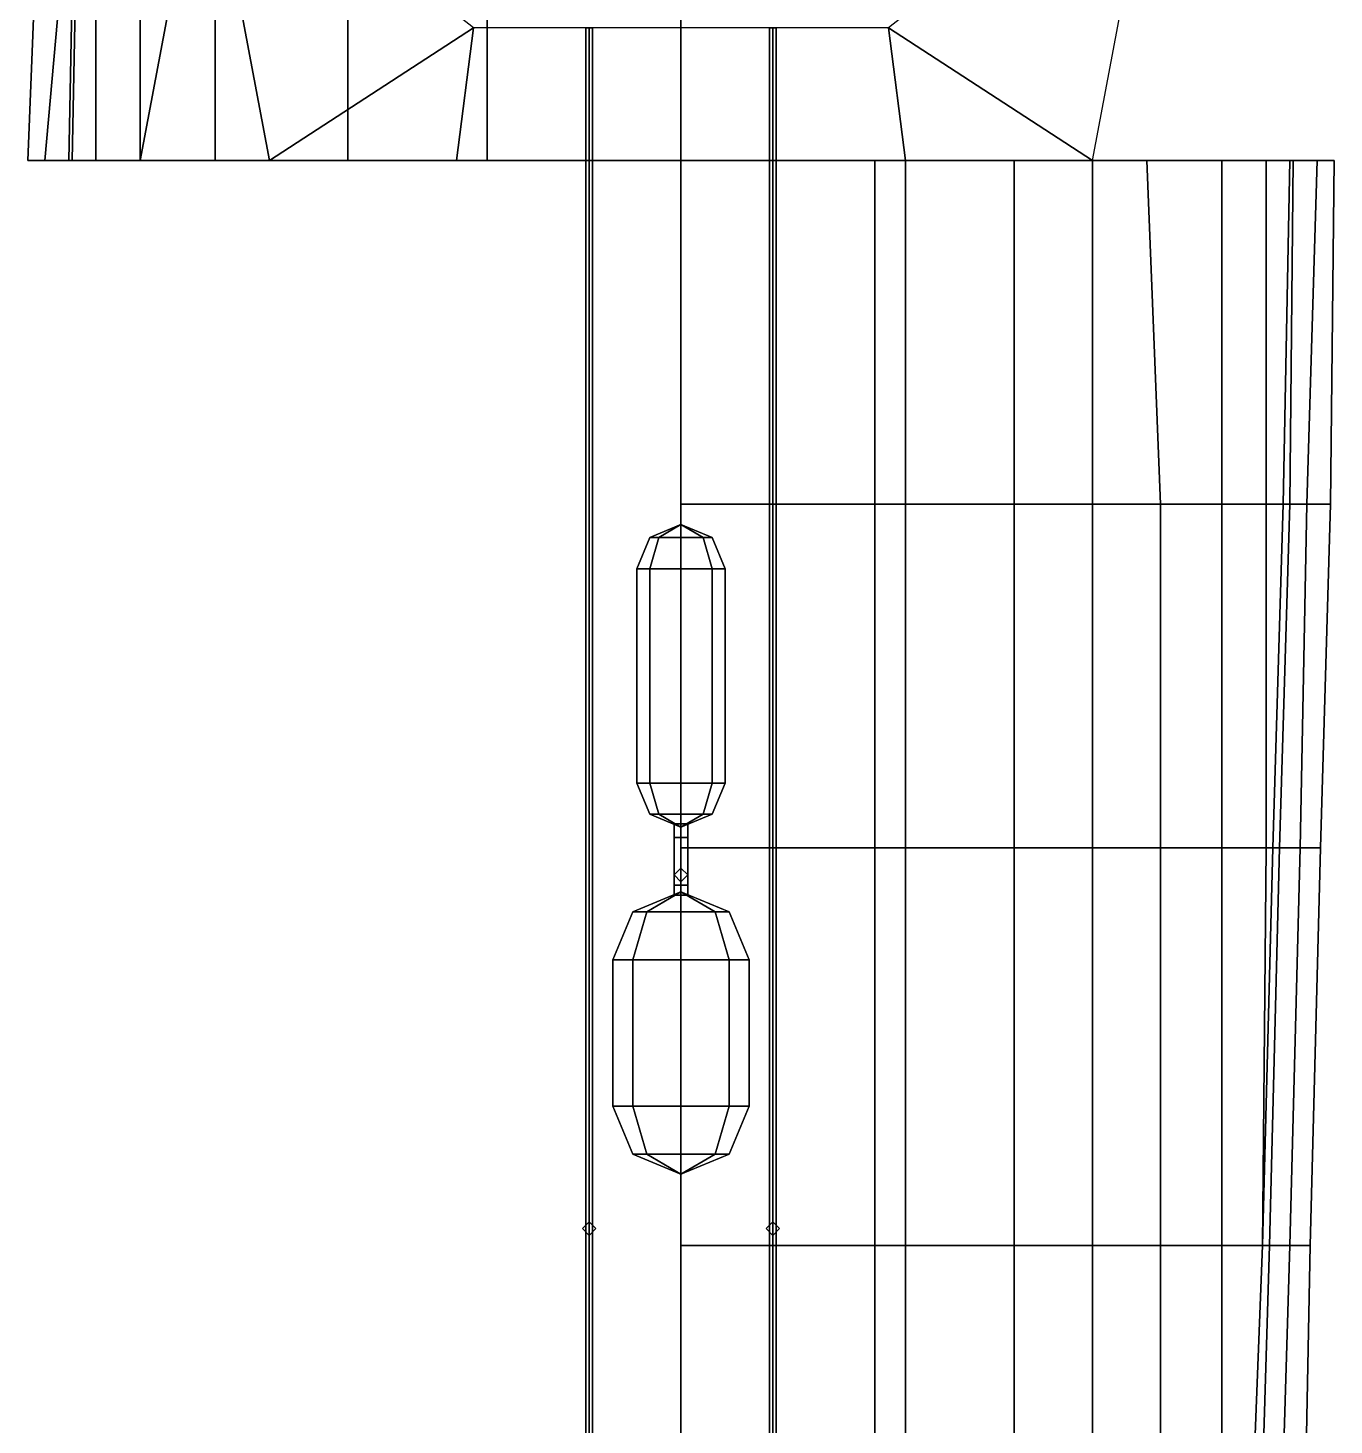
# Model space of a CAD drawing. Extents: x -1.9 to 1.9, y -9.1 to 12.4.
# Drawn here: x -1.92 to 1.92, y -1.957 to 2.15 of the extents above; entities that cross this region are included whole.
import ezdxf

# ---------------------------------------------------------------- set-up
doc = ezdxf.new("R2010")
doc.units = 0
doc.layers.get('0').update_dxf_attribs({"linetype": 'CONTINUOUS'})

msp = doc.modelspace()

# ---------------------------------------------------------------- linework, layer by layer
for points in [[(0, -8.65, 3.45), (0, -8.65, 3.44), (0, 4.24, 4.93), (0, 4.24, 4.94)], [(0, 4.24, 4.94), (0, 4.24, 4.93), (0, -8.65, 3.44), (0, -8.65, 3.45)], [(-1.78, 2.77, 0.06), (-1.87, 1.76, 0.94), (-1.92, 1.76, 1.45), (-1.88, 2.77, 1.47)], [(-1.88, 2.77, 1.47), (-1.92, 1.76, 1.45), (-1.59, 1.76, 1.45), (-1.4, 2.77, 1.52)], [(-1.78, 2.77), (-1.8, 1.76), (-1.87, 1.76, 0.94), (-1.78, 2.77, 0.06)], [(-1.77, 2.77, -0.19), (-1.79, 1.76, -0.25), (-1.8, 1.76), (-1.78, 2.77)], [(-1.72, 2.77, -0.2), (-1.72, 1.76, -0.26), (-1.79, 1.76, -0.25), (-1.77, 2.77, -0.19)], [(-1.59, 2.77, -0.2), (-1.59, 1.76, -0.27), (-1.72, 1.76, -0.26), (-1.72, 2.77, -0.2)], [(-1.37, 2.77, -0.23), (-1.37, 1.76, -0.3), (-1.59, 1.76, -0.27), (-1.59, 2.77, -0.2)], [(-1.4, 2.77, 1.52), (-1.59, 1.76, 1.45), (-1.21, 1.76, 1.52), (-1.4, 2.77, 1.52)], [(-0.61, 2.15, 1.57), (-1.4, 2.77, 1.52), (-1.21, 1.76, 1.52), (-0.61, 2.15, 1.57)], [(-0.98, 2.77, -0.34), (-0.98, 1.76, -0.39), (-1.37, 1.76, -0.3), (-1.37, 2.77, -0.23)], [(-0.57, 2.77, -0.5), (-0.57, 1.76, -0.5), (-0.98, 1.76, -0.39), (-0.98, 2.77, -0.34)], [(0, 2.77, -0.73), (0, 1.76, -0.73), (-0.57, 1.76, -0.5), (-0.57, 2.77, -0.5)], [(1.21, 1.76, 1.52), (1.4, 2.77, 1.52), (0.61, 2.15, 1.57)], [(-0.61, 2.15, 1.57), (-1.21, 1.76, 1.52), (-0.66, 1.76, 1.57), (-0.61, 2.15, 1.57)], [(-0.61, 2.15, 1.57), (-0.66, 1.76, 1.57), (0.66, 1.76, 1.57), (0.61, 2.15, 1.57)], [(-0.28, -4.74, 2.54), (-0.27, -4.74, 2.55), (-0.27, 2.15, 2.55), (-0.28, 2.15, 2.54)], [(-0.27, -4.74, 2.53), (-0.28, -4.74, 2.54), (-0.28, 2.15, 2.54), (-0.27, 2.15, 2.53)], [(-0.27, -4.74, 2.55), (-0.26, -4.74, 2.54), (-0.26, 2.15, 2.54), (-0.27, 2.15, 2.55)], [(-0.26, -4.74, 2.54), (-0.27, -4.74, 2.53), (-0.27, 2.15, 2.53), (-0.26, 2.15, 2.54)], [(0.27, -4.74, 2.53), (0.26, -4.74, 2.54), (0.26, 2.15, 2.54), (0.27, 2.15, 2.53)], [(0.26, -4.74, 2.54), (0.27, -4.74, 2.55), (0.27, 2.15, 2.55), (0.26, 2.15, 2.54)], [(0.28, -4.74, 2.54), (0.27, -4.74, 2.53), (0.27, 2.15, 2.53), (0.28, 2.15, 2.54)], [(0.27, -4.74, 2.55), (0.28, -4.74, 2.54), (0.28, 2.15, 2.54), (0.27, 2.15, 2.55)], [(1.21, 1.76, 1.52), (0.61, 2.15, 1.57), (0.66, 1.76, 1.57)], [(0.66, 0.75, 1.57), (0.66, 1.76, 1.57), (0, 1.76, 1.57), (0, 0.75, 1.57)], [(0, 0.75, -0.71), (0, 1.76, -0.73), (0.57, 1.76, -0.5), (0.57, 0.75, -0.52)], [(0.57, 0.75, -0.52), (0.57, 1.76, -0.5), (0.98, 1.76, -0.39), (0.98, 0.75, -0.42)], [(1.21, 0.75, 1.52), (1.21, 1.76, 1.52), (0.66, 1.76, 1.57), (0.66, 0.75, 1.57)], [(0.98, 0.75, -0.42), (0.98, 1.76, -0.39), (1.37, 1.76, -0.3), (1.41, 0.75, -0.32)], [(1.59, 0.75, 1.45), (1.59, 1.76, 1.45), (1.21, 1.76, 1.52), (1.21, 0.75, 1.52)], [(1.41, 0.75, -0.32), (1.37, 1.76, -0.3), (1.59, 1.76, -0.27), (1.59, 0.75, -0.29)], [(1.91, 0.75, 1.45), (1.92, 1.76, 1.45), (1.59, 1.76, 1.45), (1.59, 0.75, 1.45)], [(1.59, 0.75, -0.29), (1.59, 1.76, -0.27), (1.72, 1.76, -0.26), (1.72, 0.75, -0.28)], [(1.72, 0.75, -0.28), (1.72, 1.76, -0.26), (1.79, 1.76, -0.25), (1.77, 0.75, -0.28)], [(1.77, 0.75, -0.28), (1.79, 1.76, -0.25), (1.8, 1.76), (1.79, 0.75)], [(1.79, 0.75), (1.8, 1.76), (1.87, 1.76, 0.94), (1.84, 0.75, 0.94)], [(1.84, 0.75, 0.94), (1.87, 1.76, 0.94), (1.92, 1.76, 1.45), (1.91, 0.75, 1.45)], [(0.66, -0.26, 1.57), (0.66, 0.75, 1.57), (0, 0.75, 1.57), (0, -0.26, 1.57)], [(0, -0.26, -0.71), (0, 0.75, -0.71), (0.57, 0.75, -0.52), (0.57, -0.26, -0.52)], [(0.57, -0.26, -0.52), (0.57, 0.75, -0.52), (0.98, 0.75, -0.42), (0.98, -0.26, -0.42)], [(1.21, -0.26, 1.52), (1.21, 0.75, 1.52), (0.66, 0.75, 1.57), (0.66, -0.26, 1.57)], [(0.98, -0.26, -0.42), (0.98, 0.75, -0.42), (1.41, 0.75, -0.32), (1.41, -0.26, -0.32)], [(1.59, -0.26, 1.45), (1.59, 0.75, 1.45), (1.21, 0.75, 1.52), (1.21, -0.26, 1.52)], [(1.41, -0.26, -0.32), (1.41, 0.75, -0.32), (1.59, 0.75, -0.29), (1.59, -0.26, -0.31)], [(1.59, -0.26, -0.31), (1.59, 0.75, -0.29), (1.72, 0.75, -0.28), (1.72, -0.26, -0.3)], [(1.88, -0.26, 1.45), (1.91, 0.75, 1.45), (1.59, 0.75, 1.45), (1.59, -0.26, 1.45)], [(1.72, -0.26, -0.3), (1.72, 0.75, -0.28), (1.77, 0.75, -0.28), (1.74, -0.26, -0.29)], [(1.74, -0.26, -0.29), (1.77, 0.75, -0.28), (1.79, 0.75), (1.76, -0.26)], [(1.76, -0.26), (1.79, 0.75), (1.84, 0.75, 0.94), (1.82, -0.26, 0.94)], [(1.82, -0.26, 0.94), (1.84, 0.75, 0.94), (1.91, 0.75, 1.45), (1.88, -0.26, 1.45)], [(0, 0.69, 1.7), (-0.065, 0.6519, 1.635), (-0.0919, 0.6519, 1.7), (0, 0.69, 1.7)], [(0, 0.69, 1.7), (-0.0919, 0.6519, 1.7), (-0.065, 0.6519, 1.765), (0, 0.69, 1.7)], [(0, 0.69, 1.7), (0, 0.6519, 1.6081), (-0.065, 0.6519, 1.635), (0, 0.69, 1.7)], [(0, 0.69, 1.7), (-0.065, 0.6519, 1.765), (0, 0.6519, 1.7919), (0, 0.69, 1.7)], [(0, 0.69, 1.7), (0.0919, 0.6519, 1.7), (0.065, 0.6519, 1.635), (0, 0.69, 1.7)], [(0, 0.69, 1.7), (0.065, 0.6519, 1.635), (0, 0.6519, 1.6081), (0, 0.69, 1.7)], [(0, 0.69, 1.7), (0, 0.6519, 1.7919), (0.065, 0.6519, 1.765), (0, 0.69, 1.7)], [(0, 0.69, 1.7), (0.065, 0.6519, 1.765), (0.0919, 0.6519, 1.7), (0, 0.69, 1.7)], [(-0.065, 0.6519, 1.635), (-0.0919, 0.56, 1.6081), (-0.13, 0.56, 1.7), (-0.0919, 0.6519, 1.7)], [(-0.0919, 0.6519, 1.7), (-0.13, 0.56, 1.7), (-0.0919, 0.56, 1.7919), (-0.065, 0.6519, 1.765)], [(0, 0.6519, 1.6081), (0, 0.56, 1.57), (-0.0919, 0.56, 1.6081), (-0.065, 0.6519, 1.635)], [(-0.065, 0.6519, 1.765), (-0.0919, 0.56, 1.7919), (0, 0.56, 1.83), (0, 0.6519, 1.7919)], [(0.065, 0.6519, 1.635), (0.0919, 0.56, 1.6081), (0, 0.56, 1.57), (0, 0.6519, 1.6081)], [(0, 0.6519, 1.7919), (0, 0.56, 1.83), (0.0919, 0.56, 1.7919), (0.065, 0.6519, 1.765)], [(0.0919, 0.6519, 1.7), (0.13, 0.56, 1.7), (0.0919, 0.56, 1.6081), (0.065, 0.6519, 1.635)], [(0.065, 0.6519, 1.765), (0.0919, 0.56, 1.7919), (0.13, 0.56, 1.7), (0.0919, 0.6519, 1.7)], [(-0.13, -0.07, 1.7), (-0.0919, -0.07, 1.7919), (-0.0919, 0.56, 1.7919), (-0.13, 0.56, 1.7)], [(-0.0919, -0.07, 1.6081), (-0.13, -0.07, 1.7), (-0.13, 0.56, 1.7), (-0.0919, 0.56, 1.6081)], [(-0.0919, -0.07, 1.7919), (0, -0.07, 1.83), (0, 0.56, 1.83), (-0.0919, 0.56, 1.7919)], [(0, -0.07, 1.57), (-0.0919, -0.07, 1.6081), (-0.0919, 0.56, 1.6081), (0, 0.56, 1.57)], [(0, -0.07, 1.83), (0.0919, -0.07, 1.7919), (0.0919, 0.56, 1.7919), (0, 0.56, 1.83)], [(0.0919, -0.07, 1.6081), (0, -0.07, 1.57), (0, 0.56, 1.57), (0.0919, 0.56, 1.6081)], [(0.0919, -0.07, 1.7919), (0.13, -0.07, 1.7), (0.13, 0.56, 1.7), (0.0919, 0.56, 1.7919)], [(0.13, -0.07, 1.7), (0.0919, -0.07, 1.6081), (0.0919, 0.56, 1.6081), (0.13, 0.56, 1.7)], [(-0.065, -0.1619, 1.765), (-0.0919, -0.07, 1.7919), (-0.13, -0.07, 1.7), (-0.0919, -0.1619, 1.7)], [(-0.0919, -0.1619, 1.7), (-0.13, -0.07, 1.7), (-0.0919, -0.07, 1.6081), (-0.065, -0.1619, 1.635)], [(0, -0.1619, 1.7919), (0, -0.07, 1.83), (-0.0919, -0.07, 1.7919), (-0.065, -0.1619, 1.765)], [(-0.065, -0.1619, 1.635), (-0.0919, -0.07, 1.6081), (0, -0.07, 1.57), (0, -0.1619, 1.6081)], [(0.065, -0.1619, 1.765), (0.0919, -0.07, 1.7919), (0, -0.07, 1.83), (0, -0.1619, 1.7919)], [(0, -0.1619, 1.6081), (0, -0.07, 1.57), (0.0919, -0.07, 1.6081), (0.065, -0.1619, 1.635)], [(0.0919, -0.1619, 1.7), (0.13, -0.07, 1.7), (0.0919, -0.07, 1.7919), (0.065, -0.1619, 1.765)], [(0.065, -0.1619, 1.635), (0.0919, -0.07, 1.6081), (0.13, -0.07, 1.7), (0.0919, -0.1619, 1.7)], [(0, -0.2, 1.7), (-0.065, -0.1619, 1.765), (-0.0919, -0.1619, 1.7), (0, -0.2, 1.7)], [(0, -0.2, 1.7), (-0.0919, -0.1619, 1.7), (-0.065, -0.1619, 1.635), (0, -0.2, 1.7)], [(0, -0.2, 1.7), (0, -0.1619, 1.7919), (-0.065, -0.1619, 1.765), (0, -0.2, 1.7)], [(0, -0.2, 1.7), (-0.065, -0.1619, 1.635), (0, -0.1619, 1.6081), (0, -0.2, 1.7)], [(0, -0.2, 1.7), (0.0919, -0.1619, 1.7), (0.065, -0.1619, 1.765), (0, -0.2, 1.7)], [(0, -0.2, 1.7), (0.065, -0.1619, 1.765), (0, -0.1619, 1.7919), (0, -0.2, 1.7)], [(0, -0.2, 1.7), (0, -0.1619, 1.6081), (0.065, -0.1619, 1.635), (0, -0.2, 1.7)], [(0, -0.2, 1.7), (0.065, -0.1619, 1.635), (0.0919, -0.1619, 1.7), (0, -0.2, 1.7)], [(-0.02, -0.23, 1.7), (0, -0.23, 1.72), (0, -0.19, 1.72), (-0.02, -0.19, 1.7)], [(0, -0.23, 1.68), (-0.02, -0.23, 1.7), (-0.02, -0.19, 1.7), (0, -0.19, 1.68)], [(0, -0.23, 1.72), (0.02, -0.23, 1.7), (0.02, -0.19, 1.7), (0, -0.19, 1.72)], [(0.02, -0.23, 1.7), (0, -0.23, 1.68), (0, -0.19, 1.68), (0.02, -0.19, 1.7)], [(-0.02, -0.34, 1.78), (0, -0.32, 1.79), (0, -0.23, 1.72), (-0.02, -0.23, 1.7)], [(0, -0.36, 1.77), (-0.02, -0.34, 1.78), (-0.02, -0.23, 1.7), (0, -0.23, 1.68)], [(0, -0.32, 1.79), (0.02, -0.34, 1.78), (0.02, -0.23, 1.7), (0, -0.23, 1.72)], [(0.02, -0.34, 1.78), (0, -0.36, 1.77), (0, -0.23, 1.68), (0.02, -0.23, 1.7)], [(0.66, -1.43, 1.57), (0.66, -0.26, 1.57), (0, -0.26, 1.57), (0, -1.43, 1.57)], [(0, -1.43, -0.68), (0, -0.26, -0.71), (0.57, -0.26, -0.52), (0.57, -1.43, -0.52)], [(0.57, -1.43, -0.52), (0.57, -0.26, -0.52), (0.98, -0.26, -0.42), (0.98, -1.43, -0.43)], [(1.21, -1.43, 1.52), (1.21, -0.26, 1.52), (0.66, -0.26, 1.57), (0.66, -1.43, 1.57)], [(0.98, -1.43, -0.43), (0.98, -0.26, -0.42), (1.41, -0.26, -0.32), (1.41, -1.43, -0.36)], [(1.59, -1.43, 1.45), (1.59, -0.26, 1.45), (1.21, -0.26, 1.52), (1.21, -1.43, 1.52)], [(1.41, -1.43, -0.36), (1.41, -0.26, -0.32), (1.59, -0.26, -0.31), (1.59, -1.43, -0.34)], [(1.85, -1.43, 1.45), (1.88, -0.26, 1.45), (1.59, -0.26, 1.45), (1.59, -1.43, 1.45)], [(1.59, -1.43, -0.34), (1.59, -0.26, -0.31), (1.72, -0.26, -0.3), (1.71, -1.43, -0.33)], [(1.71, -1.43, -0.29), (1.74, -0.26, -0.29), (1.76, -0.26), (1.73, -1.43)], [(1.71, -1.43, -0.33), (1.72, -0.26, -0.3), (1.74, -0.26, -0.29), (1.71, -1.43, -0.29)], [(1.73, -1.43), (1.76, -0.26), (1.82, -0.26, 0.94), (1.79, -1.43, 0.94)], [(1.79, -1.43, 0.94), (1.82, -0.26, 0.94), (1.88, -0.26, 1.45), (1.85, -1.43, 1.45)], [(0, -0.32, 1.83), (-0.02, -0.34, 1.83), (-0.02, -0.37, 1.88), (0, -0.37, 1.9)], [(0, -0.32, 1.79), (-0.02, -0.34, 1.78), (-0.02, -0.34, 1.83), (0, -0.32, 1.83)], [(0.02, -0.34, 1.83), (0, -0.32, 1.83), (0, -0.37, 1.9), (0.02, -0.37, 1.88)], [(0.02, -0.34, 1.78), (0, -0.32, 1.79), (0, -0.32, 1.83), (0.02, -0.34, 1.83)], [(-0.02, -0.34, 1.83), (0, -0.36, 1.83), (0, -0.37, 1.86), (-0.02, -0.37, 1.88)], [(-0.02, -0.34, 1.78), (0, -0.36, 1.77), (0, -0.36, 1.83), (-0.02, -0.34, 1.83)], [(0, -0.36, 1.83), (0.02, -0.34, 1.83), (0.02, -0.37, 1.88), (0, -0.37, 1.86)], [(0, -0.36, 1.77), (0.02, -0.34, 1.78), (0.02, -0.34, 1.83), (0, -0.36, 1.83)], [(0, -0.39, 1.88), (-0.1, -0.4486, 1.78), (-0.1414, -0.4486, 1.88), (0, -0.39, 1.88)], [(0, -0.39, 1.88), (-0.1414, -0.4486, 1.88), (-0.1, -0.4486, 1.98), (0, -0.39, 1.88)], [(0, -0.39, 1.88), (0, -0.4486, 1.7386), (-0.1, -0.4486, 1.78), (0, -0.39, 1.88)], [(0, -0.39, 1.88), (-0.1, -0.4486, 1.98), (0, -0.4486, 2.0214), (0, -0.39, 1.88)], [(-0.02, -0.4, 1.88), (0, -0.4, 1.9), (0, -0.37, 1.9), (-0.02, -0.37, 1.88)], [(0, -0.4, 1.86), (-0.02, -0.4, 1.88), (-0.02, -0.37, 1.88), (0, -0.37, 1.86)], [(0, -0.4, 1.9), (0.02, -0.4, 1.88), (0.02, -0.37, 1.88), (0, -0.37, 1.9)], [(0.02, -0.4, 1.88), (0, -0.4, 1.86), (0, -0.37, 1.86), (0.02, -0.37, 1.88)], [(0, -0.39, 1.88), (0.1414, -0.4486, 1.88), (0.1, -0.4486, 1.78), (0, -0.39, 1.88)], [(0, -0.39, 1.88), (0.1, -0.4486, 1.78), (0, -0.4486, 1.7386), (0, -0.39, 1.88)], [(0, -0.39, 1.88), (0, -0.4486, 2.0214), (0.1, -0.4486, 1.98), (0, -0.39, 1.88)], [(0, -0.39, 1.88), (0.1, -0.4486, 1.98), (0.1414, -0.4486, 1.88), (0, -0.39, 1.88)], [(-0.1, -0.4486, 1.78), (-0.1414, -0.59, 1.7386), (-0.2, -0.59, 1.88), (-0.1414, -0.4486, 1.88)], [(-0.1414, -0.4486, 1.88), (-0.2, -0.59, 1.88), (-0.1414, -0.59, 2.0214), (-0.1, -0.4486, 1.98)], [(0, -0.4486, 1.7386), (0, -0.59, 1.68), (-0.1414, -0.59, 1.7386), (-0.1, -0.4486, 1.78)], [(-0.1, -0.4486, 1.98), (-0.1414, -0.59, 2.0214), (0, -0.59, 2.08), (0, -0.4486, 2.0214)], [(0.1, -0.4486, 1.78), (0.1414, -0.59, 1.7386), (0, -0.59, 1.68), (0, -0.4486, 1.7386)], [(0, -0.4486, 2.0214), (0, -0.59, 2.08), (0.1414, -0.59, 2.0214), (0.1, -0.4486, 1.98)], [(0.1414, -0.4486, 1.88), (0.2, -0.59, 1.88), (0.1414, -0.59, 1.7386), (0.1, -0.4486, 1.78)], [(0.1, -0.4486, 1.98), (0.1414, -0.59, 2.0214), (0.2, -0.59, 1.88), (0.1414, -0.4486, 1.88)], [(-0.2, -1.02, 1.88), (-0.1414, -1.02, 2.0214), (-0.1414, -0.59, 2.0214), (-0.2, -0.59, 1.88)], [(-0.1414, -1.02, 1.7386), (-0.2, -1.02, 1.88), (-0.2, -0.59, 1.88), (-0.1414, -0.59, 1.7386)], [(-0.1414, -1.02, 2.0214), (0, -1.02, 2.08), (0, -0.59, 2.08), (-0.1414, -0.59, 2.0214)], [(0, -1.02, 1.68), (-0.1414, -1.02, 1.7386), (-0.1414, -0.59, 1.7386), (0, -0.59, 1.68)], [(0, -1.02, 2.08), (0.1414, -1.02, 2.0214), (0.1414, -0.59, 2.0214), (0, -0.59, 2.08)], [(0.1414, -1.02, 1.7386), (0, -1.02, 1.68), (0, -0.59, 1.68), (0.1414, -0.59, 1.7386)], [(0.1414, -1.02, 2.0214), (0.2, -1.02, 1.88), (0.2, -0.59, 1.88), (0.1414, -0.59, 2.0214)], [(0.2, -1.02, 1.88), (0.1414, -1.02, 1.7386), (0.1414, -0.59, 1.7386), (0.2, -0.59, 1.88)], [(-0.1, -1.1614, 1.98), (-0.1414, -1.02, 2.0214), (-0.2, -1.02, 1.88), (-0.1414, -1.1614, 1.88)], [(-0.1414, -1.1614, 1.88), (-0.2, -1.02, 1.88), (-0.1414, -1.02, 1.7386), (-0.1, -1.1614, 1.78)], [(0, -1.1614, 2.0214), (0, -1.02, 2.08), (-0.1414, -1.02, 2.0214), (-0.1, -1.1614, 1.98)], [(-0.1, -1.1614, 1.78), (-0.1414, -1.02, 1.7386), (0, -1.02, 1.68), (0, -1.1614, 1.7386)], [(0.1, -1.1614, 1.98), (0.1414, -1.02, 2.0214), (0, -1.02, 2.08), (0, -1.1614, 2.0214)], [(0, -1.1614, 1.7386), (0, -1.02, 1.68), (0.1414, -1.02, 1.7386), (0.1, -1.1614, 1.78)], [(0.1414, -1.1614, 1.88), (0.2, -1.02, 1.88), (0.1414, -1.02, 2.0214), (0.1, -1.1614, 1.98)], [(0.1, -1.1614, 1.78), (0.1414, -1.02, 1.7386), (0.2, -1.02, 1.88), (0.1414, -1.1614, 1.88)], [(0, -1.22, 1.88), (-0.1, -1.1614, 1.98), (-0.1414, -1.1614, 1.88), (0, -1.22, 1.88)], [(0, -1.22, 1.88), (-0.1414, -1.1614, 1.88), (-0.1, -1.1614, 1.78), (0, -1.22, 1.88)], [(0, -1.22, 1.88), (0, -1.1614, 2.0214), (-0.1, -1.1614, 1.98), (0, -1.22, 1.88)], [(0, -1.22, 1.88), (-0.1, -1.1614, 1.78), (0, -1.1614, 1.7386), (0, -1.22, 1.88)], [(0, -1.22, 1.88), (0.1414, -1.1614, 1.88), (0.1, -1.1614, 1.98), (0, -1.22, 1.88)], [(0, -1.22, 1.88), (0.1, -1.1614, 1.98), (0, -1.1614, 2.0214), (0, -1.22, 1.88)], [(0, -1.22, 1.88), (0, -1.1614, 1.7386), (0.1, -1.1614, 1.78), (0, -1.22, 1.88)], [(0, -1.22, 1.88), (0.1, -1.1614, 1.78), (0.1414, -1.1614, 1.88), (0, -1.22, 1.88)], [(-0.27, -1.36, 1.57), (-0.29, -1.38, 1.57), (-0.29, -1.38, 2.57), (-0.27, -1.36, 2.57)], [(-0.27, -1.4, 2.57), (-0.25, -1.38, 2.57), (-0.27, -1.36, 2.57), (-0.29, -1.38, 2.57)], [(-0.29, -1.38, 1.57), (-0.27, -1.4, 1.57), (-0.27, -1.4, 2.57), (-0.29, -1.38, 2.57)], [(-0.25, -1.38, 1.57), (-0.27, -1.36, 1.57), (-0.27, -1.36, 2.57), (-0.25, -1.38, 2.57)], [(-0.27, -1.4, 1.57), (-0.25, -1.38, 1.57), (-0.25, -1.38, 2.57), (-0.27, -1.4, 2.57)], [(0.27, -1.36, 1.57), (0.25, -1.38, 1.57), (0.25, -1.38, 2.57), (0.27, -1.36, 2.57)], [(0.27, -1.4, 2.57), (0.29, -1.38, 2.57), (0.27, -1.36, 2.57), (0.25, -1.38, 2.57)], [(0.25, -1.38, 1.57), (0.27, -1.4, 1.57), (0.27, -1.4, 2.57), (0.25, -1.38, 2.57)], [(0.29, -1.38, 1.57), (0.27, -1.36, 1.57), (0.27, -1.36, 2.57), (0.29, -1.38, 2.57)], [(0.27, -1.4, 1.57), (0.29, -1.38, 1.57), (0.29, -1.38, 2.57), (0.27, -1.4, 2.57)], [(0.66, -2.44, 1.57), (0.66, -1.43, 1.57), (0, -1.43, 1.57), (0, -2.44, 1.57)], [(0, -2.44, -0.66), (0, -1.43, -0.68), (0.57, -1.43, -0.52), (0.57, -2.44, -0.52)], [(0.57, -2.44, -0.52), (0.57, -1.43, -0.52), (0.98, -1.43, -0.43), (0.98, -2.44, -0.44)], [(1.21, -2.44, 1.52), (1.21, -1.43, 1.52), (0.66, -1.43, 1.57), (0.66, -2.44, 1.57)], [(0.98, -2.44, -0.44), (0.98, -1.43, -0.43), (1.41, -1.43, -0.36), (1.41, -2.44, -0.38)], [(1.59, -2.44, 1.45), (1.59, -1.43, 1.45), (1.21, -1.43, 1.52), (1.21, -2.44, 1.52)], [(1.41, -2.44, -0.38), (1.41, -1.43, -0.36), (1.59, -1.43, -0.34), (1.59, -2.44, -0.36)], [(1.83, -2.44, 1.45), (1.85, -1.43, 1.45), (1.59, -1.43, 1.45), (1.59, -2.44, 1.45)], [(1.59, -2.44, -0.36), (1.59, -1.43, -0.34), (1.71, -1.43, -0.33), (1.67, -2.44, -0.34)], [(1.67, -2.44, -0.29), (1.71, -1.43, -0.29), (1.73, -1.43), (1.7, -2.44)], [(1.67, -2.44, -0.34), (1.71, -1.43, -0.33), (1.71, -1.43, -0.29), (1.67, -2.44, -0.29)], [(1.7, -2.44), (1.73, -1.43), (1.79, -1.43, 0.94), (1.76, -2.44, 0.94)], [(1.76, -2.44, 0.94), (1.79, -1.43, 0.94), (1.85, -1.43, 1.45), (1.83, -2.44, 1.45)]]:
    msp.add_3dface(points)

doc.saveas('drawing.dxf')
